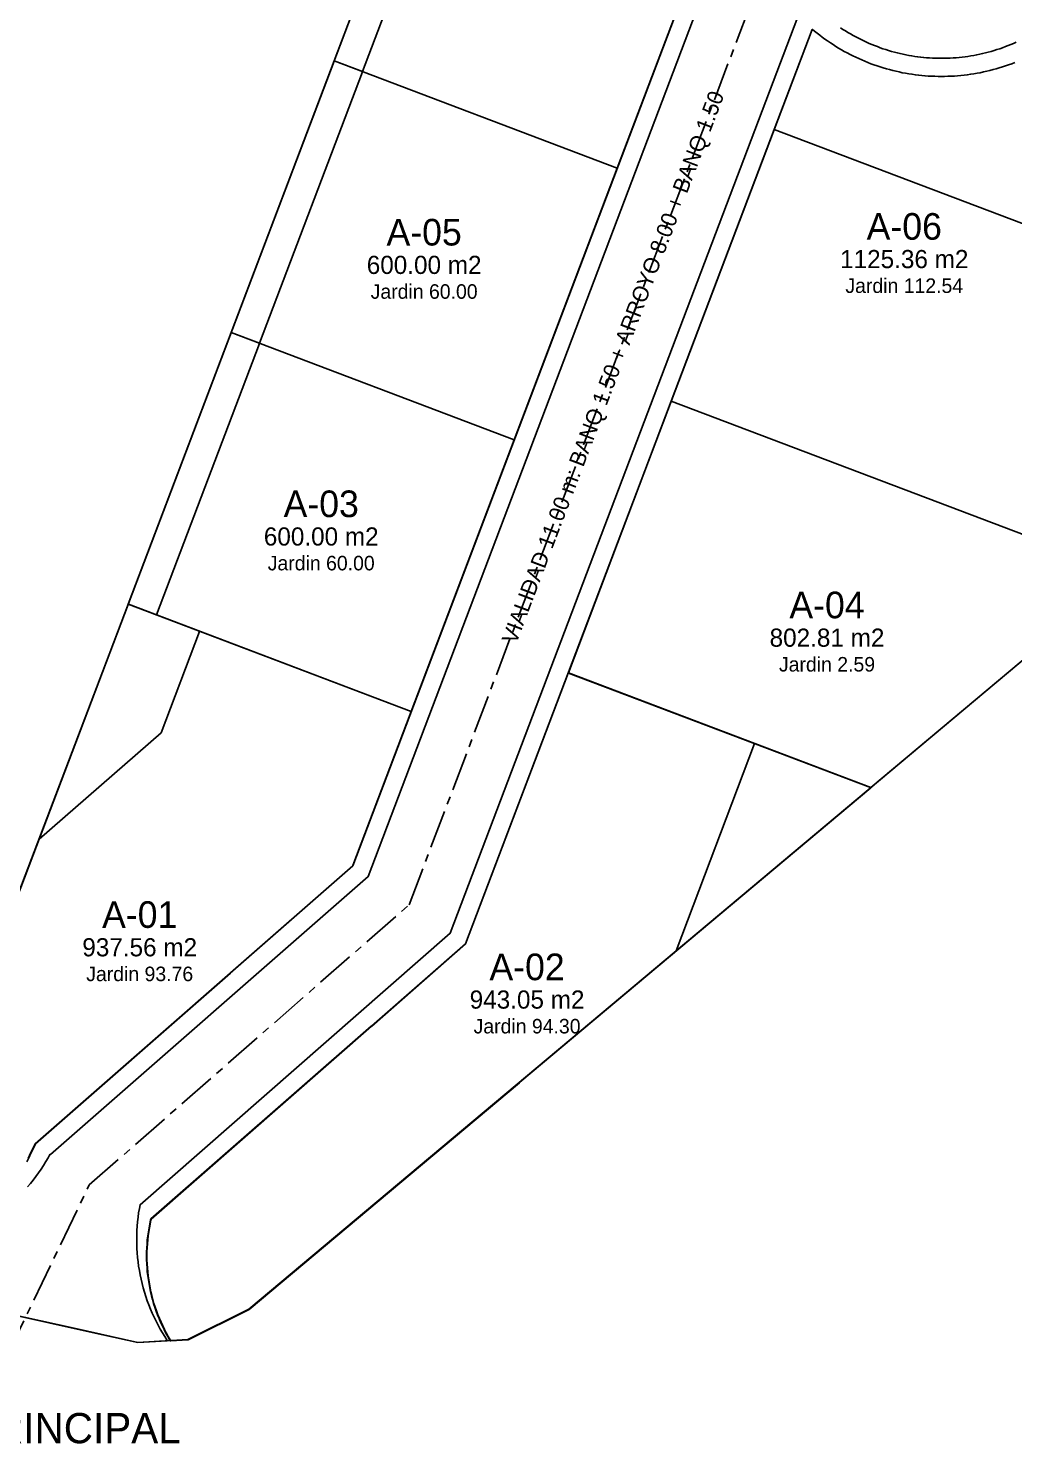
# Model space of a CAD drawing. Header units: metres. Extents: x 357848 to 358234, y 2285108 to 2285465.
# Drawn here: x 357892.3 to 357973.7, y 2285111.3 to 2285228.3 of the extents above; entities that cross this region are included whole.
import ezdxf
from ezdxf.enums import TextEntityAlignment as Align

# ---------------------------------------------------------------- set-up
doc = ezdxf.new("R2010")
doc.units = ezdxf.units.M
doc.linetypes.add('CENTER', pattern=[5.08, 3.175, -0.635, 0.635, -0.635])
for name, color, linetype in [('ACCESO', 1, 'Continuous'), ('JARDIN-DONACION-10', 3, 'Continuous'), ('LOTES', 2, 'Continuous'), ('LOTES-GRANDES', 6, 'Continuous'), ('POLIGONO', 5, 'Continuous'), ('TEXTO', 7, 'Continuous'), ('VIAL-ARROYO', 8, 'Continuous'), ('VIAL-DERECHO-VIA', 9, 'Continuous'), ('VIAL-EJE', 1, 'Continuous')]:
    doc.layers.add(name, color=color, linetype=linetype)

msp = doc.modelspace()

# ---------------------------------------------------------------- linework, layer by layer
at = {"layer": 'JARDIN-DONACION-10'}
msp.add_lwpolyline([(357928.39, 2285247.11), (357919.89, 2285224.69), (357919.89, 2285224.68), (357919.89, 2285224.68), (357919.89, 2285224.68), (357919.89, 2285224.68), (357919.89, 2285224.68), (357919.89, 2285224.68), (357919.89, 2285224.68), (357919.89, 2285224.68), (357919.89, 2285224.68), (357919.88, 2285224.68), (357919.88, 2285224.68), (357919.88, 2285224.68), (357919.88, 2285224.68), (357919.88, 2285224.68), (357919.88, 2285224.68), (357919.88, 2285224.68), (357917.56, 2285225.56), (357917.56, 2285225.56), (357917.56, 2285225.56), (357917.56, 2285225.56), (357917.56, 2285225.56), (357917.56, 2285225.56), (357917.56, 2285225.56), (357917.56, 2285225.56), (357917.55, 2285225.56), (357917.55, 2285225.56), (357917.55, 2285225.56), (357917.55, 2285225.57), (357917.55, 2285225.57), (357917.55, 2285225.57), (357917.55, 2285225.57), (357917.55, 2285225.57), (357917.55, 2285225.57), (357917.55, 2285225.57), (357926.05, 2285248)], dxfattribs=at)
for points in [[(357909.05, 2285203.11), (357909.05, 2285203.11), (357909.05, 2285203.12), (357909.05, 2285203.12), (357909.05, 2285203.12), (357909.05, 2285203.12), (357909.05, 2285203.12), (357909.05, 2285203.12), (357909.05, 2285203.12), (357909.05, 2285203.12), (357909.05, 2285203.12), (357909.05, 2285203.12), (357909.05, 2285203.12), (357909.05, 2285203.12), (357909.05, 2285203.13), (357909.05, 2285203.13), (357909.05, 2285203.13), (357917.55, 2285225.55), (357917.55, 2285225.55), (357917.55, 2285225.55), (357917.55, 2285225.56), (357917.55, 2285225.56), (357917.55, 2285225.56), (357917.55, 2285225.56), (357917.55, 2285225.56), (357917.55, 2285225.56), (357917.55, 2285225.56), (357917.55, 2285225.56), (357917.55, 2285225.56), (357917.56, 2285225.56), (357917.56, 2285225.56), (357917.56, 2285225.56), (357917.56, 2285225.56), (357917.56, 2285225.56), (357919.88, 2285224.68), (357919.88, 2285224.68), (357919.88, 2285224.68), (357919.88, 2285224.68), (357919.88, 2285224.68), (357919.88, 2285224.68), (357919.88, 2285224.68), (357919.88, 2285224.68), (357919.88, 2285224.67), (357919.88, 2285224.67), (357919.88, 2285224.67), (357919.88, 2285224.67), (357919.88, 2285224.67), (357919.88, 2285224.67), (357919.88, 2285224.67), (357919.88, 2285224.67), (357919.88, 2285224.67), (357911.39, 2285202.24), (357911.39, 2285202.24), (357911.38, 2285202.24), (357911.38, 2285202.24), (357911.38, 2285202.24), (357911.38, 2285202.24), (357911.38, 2285202.24), (357911.38, 2285202.24), (357911.38, 2285202.24), (357911.38, 2285202.24), (357911.38, 2285202.23), (357911.38, 2285202.23), (357911.38, 2285202.23), (357911.38, 2285202.23), (357911.37, 2285202.23), (357911.37, 2285202.23), (357911.37, 2285202.24), (357909.05, 2285203.11)], [(357900.55, 2285180.67), (357900.55, 2285180.67), (357900.55, 2285180.67), (357900.54, 2285180.67), (357900.54, 2285180.67), (357900.54, 2285180.67), (357900.54, 2285180.67), (357900.54, 2285180.68), (357900.54, 2285180.68), (357900.54, 2285180.68), (357900.54, 2285180.68), (357900.54, 2285180.68), (357900.54, 2285180.68), (357900.54, 2285180.68), (357900.54, 2285180.68), (357900.54, 2285180.68), (357900.54, 2285180.68), (357909.04, 2285203.11), (357909.04, 2285203.11), (357909.04, 2285203.11), (357909.04, 2285203.11), (357909.04, 2285203.11), (357909.04, 2285203.11), (357909.04, 2285203.11), (357909.04, 2285203.11), (357909.05, 2285203.11), (357909.05, 2285203.11), (357909.05, 2285203.11), (357909.05, 2285203.11), (357909.05, 2285203.11), (357909.05, 2285203.11), (357909.05, 2285203.11), (357909.05, 2285203.11), (357909.05, 2285203.11), (357911.37, 2285202.24), (357911.37, 2285202.24), (357911.37, 2285202.23), (357911.37, 2285202.23), (357911.38, 2285202.23), (357911.38, 2285202.23), (357911.38, 2285202.23), (357911.38, 2285202.23), (357911.38, 2285202.23), (357911.38, 2285202.23), (357911.38, 2285202.23), (357911.38, 2285202.23), (357911.38, 2285202.23), (357911.38, 2285202.23), (357911.38, 2285202.22), (357911.38, 2285202.22), (357911.38, 2285202.22), (357902.88, 2285179.8), (357902.88, 2285179.8), (357902.88, 2285179.8), (357902.88, 2285179.8), (357902.88, 2285179.79), (357902.88, 2285179.79), (357902.88, 2285179.79), (357902.88, 2285179.79), (357902.87, 2285179.79), (357902.87, 2285179.79), (357902.87, 2285179.79), (357902.87, 2285179.79), (357902.87, 2285179.79), (357902.87, 2285179.79), (357902.87, 2285179.79), (357902.87, 2285179.79), (357902.87, 2285179.79), (357900.55, 2285180.67)], [(357893.2, 2285161.25), (357893.2, 2285161.25), (357893.19, 2285161.25), (357893.19, 2285161.25), (357893.19, 2285161.25), (357893.19, 2285161.25), (357893.19, 2285161.25), (357893.19, 2285161.25), (357893.19, 2285161.25), (357893.19, 2285161.25), (357893.19, 2285161.25), (357893.19, 2285161.25), (357893.19, 2285161.25), (357893.18, 2285161.25), (357893.18, 2285161.25), (357893.18, 2285161.25), (357893.18, 2285161.25), (357893.18, 2285161.25), (357893.18, 2285161.25), (357893.18, 2285161.25), (357893.18, 2285161.25), (357893.18, 2285161.25), (357893.18, 2285161.26), (357893.18, 2285161.26), (357893.18, 2285161.26), (357893.18, 2285161.26), (357893.18, 2285161.26), (357893.18, 2285161.26), (357900.53, 2285180.66), (357900.53, 2285180.66), (357900.53, 2285180.66), (357900.53, 2285180.66), (357900.53, 2285180.66), (357900.53, 2285180.66), (357900.53, 2285180.66), (357900.53, 2285180.66), (357900.53, 2285180.66), (357900.54, 2285180.66), (357900.54, 2285180.66), (357900.54, 2285180.66), (357900.54, 2285180.66), (357900.54, 2285180.66), (357900.54, 2285180.67), (357900.54, 2285180.67), (357900.54, 2285180.67), (357900.54, 2285180.67), (357900.54, 2285180.67), (357900.54, 2285180.67), (357900.54, 2285180.67), (357900.55, 2285180.67), (357900.55, 2285180.67), (357900.55, 2285180.67), (357900.55, 2285180.67), (357900.55, 2285180.67), (357900.55, 2285180.67), (357900.55, 2285180.67), (357900.55, 2285180.67), (357900.55, 2285180.67), (357900.55, 2285180.67), (357900.56, 2285180.67), (357900.56, 2285180.67), (357900.56, 2285180.67), (357906.42, 2285178.45), (357906.42, 2285178.45), (357906.42, 2285178.44), (357906.42, 2285178.44), (357906.42, 2285178.44), (357906.42, 2285178.44), (357906.42, 2285178.44), (357906.42, 2285178.44), (357906.43, 2285178.44), (357906.43, 2285178.44), (357906.43, 2285178.44), (357906.43, 2285178.44), (357906.43, 2285178.44), (357906.43, 2285178.44), (357906.43, 2285178.43), (357906.43, 2285178.43), (357906.43, 2285178.43), (357903.25, 2285170.06), (357903.25, 2285170.06), (357903.25, 2285170.06), (357903.25, 2285170.06), (357903.25, 2285170.06), (357903.25, 2285170.06), (357893.2, 2285161.25)], [(357945.8, 2285152.03), (357945.79, 2285152.03), (357945.79, 2285152.03), (357945.79, 2285152.03), (357945.79, 2285152.03), (357945.79, 2285152.03), (357945.79, 2285152.03), (357945.79, 2285152.03), (357945.79, 2285152.03), (357945.79, 2285152.03), (357945.79, 2285152.03), (357945.79, 2285152.03), (357945.78, 2285152.03), (357945.78, 2285152.03), (357945.78, 2285152.03), (357945.78, 2285152.03), (357945.78, 2285152.03), (357945.78, 2285152.03), (357945.78, 2285152.03), (357945.78, 2285152.04), (357945.78, 2285152.04), (357945.78, 2285152.04), (357945.78, 2285152.04), (357945.78, 2285152.04), (357945.78, 2285152.04), (357945.78, 2285152.04), (357945.78, 2285152.04), (357945.78, 2285152.04), (357952.27, 2285169.16), (357952.27, 2285169.16), (357952.27, 2285169.16), (357952.27, 2285169.16), (357952.27, 2285169.16), (357952.27, 2285169.16), (357952.27, 2285169.17), (357952.27, 2285169.17), (357952.27, 2285169.17), (357952.28, 2285169.17), (357952.28, 2285169.17), (357952.28, 2285169.17), (357952.28, 2285169.17), (357952.28, 2285169.17), (357952.28, 2285169.17), (357952.28, 2285169.17), (357952.28, 2285169.17), (357961.85, 2285165.54), (357961.85, 2285165.54), (357961.85, 2285165.54), (357961.85, 2285165.54), (357961.85, 2285165.54), (357961.85, 2285165.54), (357961.85, 2285165.54), (357961.86, 2285165.54), (357961.86, 2285165.54), (357961.86, 2285165.54), (357961.86, 2285165.54), (357961.86, 2285165.54), (357961.86, 2285165.53), (357961.86, 2285165.53), (357961.86, 2285165.53), (357961.86, 2285165.53), (357961.86, 2285165.53), (357961.86, 2285165.53), (357961.86, 2285165.53), (357961.86, 2285165.53), (357961.86, 2285165.53), (357961.86, 2285165.53), (357961.86, 2285165.53), (357961.86, 2285165.52), (357961.86, 2285165.52), (357961.86, 2285165.52), (357961.86, 2285165.52), (357961.86, 2285165.52), (357961.86, 2285165.52), (357961.86, 2285165.52), (357961.86, 2285165.52), (357961.86, 2285165.52), (357961.86, 2285165.52), (357961.86, 2285165.51), (357961.86, 2285165.51), (357961.86, 2285165.51), (357961.86, 2285165.51), (357961.86, 2285165.51), (357961.86, 2285165.51), (357961.86, 2285165.51), (357961.86, 2285165.51), (357961.86, 2285165.51), (357961.86, 2285165.51), (357961.86, 2285165.51), (357945.8, 2285152.03)]]:
    msp.add_lwpolyline(points, close=True, dxfattribs=at)
at = {"layer": 'LOTES'}
for points in [[(357940.93, 2285216.7), (357917.55, 2285225.56), (357926.06, 2285248.01), (357949.43, 2285239.15), (357940.93, 2285216.7)], [(357932.42, 2285194.26), (357909.04, 2285203.12), (357917.55, 2285225.56), (357940.93, 2285216.7), (357932.42, 2285194.26)], [(357923.92, 2285171.82), (357900.54, 2285180.67), (357909.04, 2285203.12), (357932.42, 2285194.26), (357923.92, 2285171.82)], [(357961.88, 2285165.53), (357936.89, 2285175), (357945.39, 2285197.44), (357982.95, 2285183.21), (357961.88, 2285165.53)]]:
    msp.add_lwpolyline(points, close=True, dxfattribs=at)
at = {"layer": 'LOTES-GRANDES'}
for points in [[(358004.03, 2285200.89), (357953.89, 2285219.89), (357957.03, 2285228.17), (357957.03, 2285228.17), (357957.03, 2285228.17), (357957.03, 2285228.17), (357957.03, 2285228.17), (357957.03, 2285228.17), (357957.03, 2285228.17), (357957.03, 2285228.17), (357957.03, 2285228.17), (357957.03, 2285228.17), (357957.03, 2285228.17), (357957.04, 2285228.17), (357957.04, 2285228.17), (357957.04, 2285228.17), (357957.04, 2285228.17), (357957.04, 2285228.17), (357957.04, 2285228.17), (357957.04, 2285228.17), (357957.04, 2285228.17), (357957.04, 2285228.17), (357957.04, 2285228.17), (357957.05, 2285228.17), (357957.05, 2285228.17), (357957.05, 2285228.17), (357957.05, 2285228.17), (357957.05, 2285228.17), (357957.05, 2285228.17), (357957.05, 2285228.17), (357957.05, 2285228.17), (357957.05, 2285228.17), (357957.22, 2285228.02), (357957.22, 2285228.02), (357957.22, 2285228.02), (357957.22, 2285228.02), (357957.22, 2285228.02), (357957.44, 2285227.85), (357957.44, 2285227.85), (357957.44, 2285227.85), (357957.44, 2285227.85), (357957.44, 2285227.85), (357957.65, 2285227.69), (357957.65, 2285227.69), (357957.65, 2285227.69), (357957.65, 2285227.69), (357957.65, 2285227.69), (357957.86, 2285227.52), (357957.86, 2285227.52), (357957.86, 2285227.52), (357957.86, 2285227.52), (357957.86, 2285227.52), (357958.08, 2285227.36), (357958.08, 2285227.36), (357958.08, 2285227.36), (357958.08, 2285227.36), (357958.08, 2285227.36), (357958.3, 2285227.21), (357958.3, 2285227.21), (357958.3, 2285227.21), (357958.3, 2285227.21), (357958.3, 2285227.21), (357958.53, 2285227.06), (357958.53, 2285227.06), (357958.53, 2285227.06), (357958.53, 2285227.06), (357958.53, 2285227.06), (357958.75, 2285226.91), (357958.75, 2285226.91), (357958.75, 2285226.91), (357958.75, 2285226.91), (357958.75, 2285226.91), (357958.98, 2285226.76), (357958.98, 2285226.76), (357958.98, 2285226.76), (357958.98, 2285226.76), (357958.98, 2285226.76), (357959.21, 2285226.62), (357959.21, 2285226.62), (357959.21, 2285226.62), (357959.21, 2285226.62), (357959.21, 2285226.62), (357959.44, 2285226.49), (357959.44, 2285226.49), (357959.44, 2285226.49), (357959.44, 2285226.49), (357959.44, 2285226.49), (357959.68, 2285226.35), (357959.68, 2285226.35), (357959.68, 2285226.35), (357959.68, 2285226.35), (357959.68, 2285226.35), (357959.91, 2285226.23), (357959.91, 2285226.23), (357959.91, 2285226.23), (357959.91, 2285226.23), (357959.91, 2285226.23), (357960.15, 2285226.1), (357960.15, 2285226.1), (357960.15, 2285226.1), (357960.15, 2285226.1), (357960.15, 2285226.1), (357960.39, 2285225.98), (357960.39, 2285225.98), (357960.39, 2285225.98), (357960.39, 2285225.98), (357960.39, 2285225.98), (357960.64, 2285225.86), (357960.64, 2285225.86), (357960.64, 2285225.86), (357960.64, 2285225.86), (357960.64, 2285225.86), (357960.88, 2285225.75), (357960.88, 2285225.75), (357960.88, 2285225.75), (357960.88, 2285225.75), (357960.88, 2285225.75), (357961.13, 2285225.64), (357961.13, 2285225.64), (357961.13, 2285225.64), (357961.13, 2285225.64), (357961.13, 2285225.64), (357961.38, 2285225.53), (357961.38, 2285225.53), (357961.38, 2285225.53), (357961.38, 2285225.53), (357961.38, 2285225.53), (357961.63, 2285225.43), (357961.63, 2285225.43), (357961.63, 2285225.43), (357961.63, 2285225.43), (357961.63, 2285225.43), (357961.88, 2285225.33), (357961.88, 2285225.33), (357961.88, 2285225.33), (357961.88, 2285225.33), (357961.88, 2285225.33), (357962.13, 2285225.24), (357962.13, 2285225.24), (357962.13, 2285225.24), (357962.13, 2285225.24), (357962.13, 2285225.24), (357962.39, 2285225.15), (357962.39, 2285225.15), (357962.39, 2285225.15), (357962.39, 2285225.15), (357962.39, 2285225.15), (357962.65, 2285225.07), (357962.65, 2285225.07), (357962.65, 2285225.07), (357962.65, 2285225.07), (357962.65, 2285225.07), (357962.9, 2285224.99), (357962.9, 2285224.99), (357962.9, 2285224.99), (357962.9, 2285224.99), (357962.9, 2285224.99), (357963.16, 2285224.91), (357963.16, 2285224.91), (357963.16, 2285224.91), (357963.16, 2285224.91), (357963.16, 2285224.91), (357963.42, 2285224.84), (357963.42, 2285224.84), (357963.42, 2285224.84), (357963.42, 2285224.84), (357963.42, 2285224.84), (357963.68, 2285224.77), (357963.68, 2285224.77), (357963.68, 2285224.77), (357963.68, 2285224.77), (357963.68, 2285224.77), (357963.95, 2285224.71), (357963.95, 2285224.71), (357963.95, 2285224.71), (357963.95, 2285224.71), (357963.95, 2285224.71), (357964.21, 2285224.65), (357964.21, 2285224.65), (357964.21, 2285224.65), (357964.21, 2285224.65), (357964.21, 2285224.65), (357964.47, 2285224.59), (357964.47, 2285224.59), (357964.47, 2285224.59), (357964.47, 2285224.59), (357964.47, 2285224.59), (357964.74, 2285224.54), (357964.74, 2285224.54), (357964.74, 2285224.54), (357964.74, 2285224.54), (357964.74, 2285224.54), (357965, 2285224.5), (357965, 2285224.5), (357965, 2285224.5), (357965, 2285224.5), (357965, 2285224.5), (357965.27, 2285224.46), (357965.27, 2285224.46), (357965.27, 2285224.46), (357965.27, 2285224.46), (357965.27, 2285224.46), (357965.54, 2285224.42), (357965.54, 2285224.42), (357965.54, 2285224.42), (357965.54, 2285224.42), (357965.54, 2285224.42), (357965.81, 2285224.39), (357965.81, 2285224.39), (357965.81, 2285224.39), (357965.81, 2285224.39), (357965.81, 2285224.39), (357966.08, 2285224.36), (357966.08, 2285224.36), (357966.08, 2285224.36), (357966.08, 2285224.36), (357966.08, 2285224.36), (357966.34, 2285224.33), (357966.34, 2285224.33), (357966.34, 2285224.33), (357966.34, 2285224.33), (357966.34, 2285224.33), (357966.61, 2285224.31), (357966.61, 2285224.31), (357966.61, 2285224.31), (357966.61, 2285224.31), (357966.61, 2285224.31), (357966.88, 2285224.3), (357966.88, 2285224.3), (357966.88, 2285224.3), (357966.88, 2285224.3), (357966.88, 2285224.3), (357967.15, 2285224.29), (357967.15, 2285224.29), (357967.15, 2285224.29), (357967.15, 2285224.29), (357967.15, 2285224.29), (357967.42, 2285224.28), (357967.42, 2285224.28), (357967.42, 2285224.28), (357967.42, 2285224.28), (357967.42, 2285224.28), (357967.69, 2285224.28), (357967.69, 2285224.28), (357967.69, 2285224.28), (357967.69, 2285224.28), (357967.69, 2285224.28), (357967.96, 2285224.28), (357967.96, 2285224.28), (357967.96, 2285224.28), (357967.96, 2285224.28), (357967.96, 2285224.28), (357968.23, 2285224.29), (357968.23, 2285224.29), (357968.23, 2285224.29), (357968.23, 2285224.29), (357968.23, 2285224.29), (357968.5, 2285224.3), (357968.5, 2285224.3), (357968.5, 2285224.3), (357968.5, 2285224.3), (357968.5, 2285224.3), (357968.77, 2285224.31), (357968.77, 2285224.31), (357968.77, 2285224.31), (357968.77, 2285224.31), (357968.77, 2285224.31), (357969.04, 2285224.33), (357969.04, 2285224.33), (357969.04, 2285224.33), (357969.04, 2285224.33), (357969.04, 2285224.33), (357969.31, 2285224.36), (357969.31, 2285224.36), (357969.31, 2285224.36), (357969.31, 2285224.36), (357969.31, 2285224.36), (357969.58, 2285224.39), (357969.58, 2285224.39), (357969.58, 2285224.39), (357969.58, 2285224.39), (357969.58, 2285224.39), (357969.85, 2285224.42), (357969.85, 2285224.42), (357969.85, 2285224.42), (357969.85, 2285224.42), (357969.85, 2285224.42), (357970.11, 2285224.46), (357970.11, 2285224.46), (357970.11, 2285224.46), (357970.11, 2285224.46), (357970.11, 2285224.46), (357970.38, 2285224.5), (357970.38, 2285224.5), (357970.38, 2285224.5), (357970.38, 2285224.5), (357970.38, 2285224.5), (357970.65, 2285224.54), (357970.65, 2285224.54), (357970.65, 2285224.54), (357970.65, 2285224.54), (357970.65, 2285224.54), (357970.91, 2285224.59), (357970.91, 2285224.59), (357970.91, 2285224.59), (357970.91, 2285224.59), (357970.91, 2285224.59), (357971.18, 2285224.65), (357971.18, 2285224.65), (357971.18, 2285224.65), (357971.18, 2285224.65), (357971.18, 2285224.65), (357971.44, 2285224.71), (357971.44, 2285224.71), (357971.44, 2285224.71), (357971.44, 2285224.71), (357971.44, 2285224.71), (357971.7, 2285224.77), (357971.7, 2285224.77), (357971.7, 2285224.77), (357971.7, 2285224.77), (357971.7, 2285224.77), (357971.96, 2285224.84), (357971.96, 2285224.84), (357971.96, 2285224.84), (357971.96, 2285224.84), (357971.96, 2285224.84), (357972.22, 2285224.91), (357972.22, 2285224.91), (357972.22, 2285224.91), (357972.22, 2285224.91), (357972.22, 2285224.91), (357972.48, 2285224.99), (357972.48, 2285224.99), (357972.48, 2285224.99), (357972.48, 2285224.99), (357972.48, 2285224.99), (357972.74, 2285225.07), (357972.74, 2285225.07), (357972.74, 2285225.07), (357972.74, 2285225.07), (357972.74, 2285225.07), (357973, 2285225.15), (357973, 2285225.15), (357973, 2285225.15), (357973, 2285225.15), (357973, 2285225.15), (357973.25, 2285225.24), (357973.25, 2285225.24), (357973.25, 2285225.24), (357973.25, 2285225.24), (357973.25, 2285225.24), (357973.5, 2285225.33), (357973.5, 2285225.33), (357973.5, 2285225.33), (357973.5, 2285225.33), (357973.5, 2285225.33), (357973.76, 2285225.43)], [(357891.52, 2285156.87), (357900.53, 2285180.66), (357900.53, 2285180.66), (357900.53, 2285180.66), (357900.53, 2285180.66), (357900.54, 2285180.66), (357900.54, 2285180.66), (357900.54, 2285180.66), (357900.54, 2285180.67), (357900.54, 2285180.67), (357900.54, 2285180.67), (357900.55, 2285180.67), (357900.55, 2285180.67), (357900.55, 2285180.67), (357900.55, 2285180.67), (357900.55, 2285180.67), (357900.56, 2285180.67), (357900.56, 2285180.67), (357923.9, 2285171.82), (357923.9, 2285171.82), (357923.9, 2285171.82), (357923.9, 2285171.82), (357923.9, 2285171.82), (357923.9, 2285171.82), (357923.91, 2285171.82), (357923.91, 2285171.81), (357923.91, 2285171.81), (357923.91, 2285171.81), (357923.91, 2285171.81), (357923.91, 2285171.81), (357923.91, 2285171.8), (357923.91, 2285171.8), (357923.91, 2285171.8), (357923.91, 2285171.8), (357923.91, 2285171.8), (357919.09, 2285159.08), (357919.09, 2285159.07), (357919.09, 2285159.07), (357919.08, 2285159.07), (357919.08, 2285159.07), (357919.08, 2285159.07), (357909, 2285150.23), (357908.99, 2285150.23), (357908.99, 2285150.23), (357908.99, 2285150.23), (357908.99, 2285150.23), (357908.99, 2285150.22), (357908.99, 2285150.22), (357908.99, 2285150.22), (357908.99, 2285150.22), (357908.99, 2285150.22), (357908.99, 2285150.21), (357908.99, 2285150.21), (357908.99, 2285150.21), (357908.99, 2285150.21), (357908.99, 2285150.21), (357908.99, 2285150.2), (357908.99, 2285150.2), (357908.99, 2285150.2), (357908.99, 2285150.2), (357908.99, 2285150.2), (357908.99, 2285150.19), (357908.99, 2285150.19), (357908.99, 2285150.19), (357908.99, 2285150.19), (357908.99, 2285150.19), (357908.98, 2285150.19), (357908.98, 2285150.18), (357908.98, 2285150.18), (357908.98, 2285150.18), (357908.98, 2285150.18), (357908.98, 2285150.18), (357908.98, 2285150.18), (357908.98, 2285150.18), (357908.98, 2285150.18), (357908.98, 2285150.18), (357908.98, 2285150.18), (357908.98, 2285150.18), (357908.98, 2285150.18), (357908.98, 2285150.18), (357908.98, 2285150.18), (357908.98, 2285150.18), (357892.89, 2285136.08), (357892.88, 2285136.08), (357892.88, 2285136.08), (357892.88, 2285136.07), (357892.88, 2285136.07), (357892.42, 2285135.12), (357892.42, 2285135.12), (357892.42, 2285135.12), (357892.42, 2285135.12), (357892.42, 2285135.12), (357892.42, 2285135.12), (357892.42, 2285135.11), (357892.42, 2285135.11), (357892.42, 2285135.11), (357892.42, 2285135.11), (357892.42, 2285135.11), (357892.42, 2285135.11), (357892.42, 2285135.11), (357892.42, 2285135.11), (357892.42, 2285135.11), (357892.42, 2285135.11), (357892.42, 2285135.11), (357892.42, 2285135.11), (357892.42, 2285135.11), (357892.42, 2285135.11), (357892.42, 2285135.11), (357892.42, 2285135.11), (357892.42, 2285135.11), (357892.42, 2285135.11), (357892.42, 2285135.11), (357892.31, 2285134.89), (357892.31, 2285134.89), (357892.31, 2285134.89), (357892.31, 2285134.89), (357892.31, 2285134.89), (357892.31, 2285134.89), (357892.16, 2285134.6)]]:
    msp.add_lwpolyline(points, dxfattribs=at)
for points in [[(357982.95, 2285183.21), (357945.39, 2285197.44), (357953.89, 2285219.89), (358004.03, 2285200.89), (357982.95, 2285183.21)], [(357902.41, 2285129.87), (357902.41, 2285129.87), (357902.41, 2285129.87), (357902.41, 2285129.87), (357902.41, 2285129.87), (357902.41, 2285129.87), (357902.41, 2285129.87), (357902.41, 2285129.87), (357902.41, 2285129.87), (357902.41, 2285129.87), (357902.41, 2285129.87), (357902.41, 2285129.87), (357902.41, 2285129.87), (357902.41, 2285129.88), (357902.41, 2285129.88), (357902.41, 2285129.88), (357902.41, 2285129.88), (357902.41, 2285129.88), (357902.41, 2285129.88), (357902.41, 2285129.88), (357902.41, 2285129.88), (357902.41, 2285129.88), (357902.41, 2285129.88), (357902.41, 2285129.88), (357902.41, 2285129.88), (357902.41, 2285129.88), (357902.41, 2285129.88), (357902.41, 2285129.88), (357902.42, 2285129.88), (357902.42, 2285129.88), (357902.42, 2285129.88), (357902.42, 2285129.88), (357902.42, 2285129.88), (357902.42, 2285129.88), (357902.42, 2285129.88), (357902.42, 2285129.88), (357902.42, 2285129.88), (357902.42, 2285129.88), (357902.42, 2285129.88), (357902.42, 2285129.88), (357902.42, 2285129.88), (357902.42, 2285129.88), (357902.42, 2285129.88), (357902.42, 2285129.88), (357920.6, 2285145.81), (357920.6, 2285145.81), (357920.6, 2285145.81), (357920.6, 2285145.81), (357920.6, 2285145.81), (357920.6, 2285145.81), (357920.6, 2285145.81), (357920.6, 2285145.81), (357920.6, 2285145.81), (357920.6, 2285145.81), (357920.6, 2285145.81), (357920.6, 2285145.81), (357920.6, 2285145.82), (357920.61, 2285145.82), (357920.61, 2285145.82), (357920.61, 2285145.82), (357920.61, 2285145.82), (357920.61, 2285145.82), (357920.61, 2285145.82), (357920.62, 2285145.82), (357920.62, 2285145.82), (357920.62, 2285145.82), (357920.62, 2285145.82), (357920.62, 2285145.82), (357920.63, 2285145.82), (357920.63, 2285145.82), (357920.63, 2285145.82), (357920.63, 2285145.82), (357920.63, 2285145.82), (357920.63, 2285145.82), (357920.63, 2285145.82), (357920.64, 2285145.82), (357920.64, 2285145.82), (357920.64, 2285145.82), (357920.64, 2285145.82), (357920.64, 2285145.82), (357920.64, 2285145.82), (357920.65, 2285145.82), (357920.65, 2285145.82), (357920.65, 2285145.82), (357920.65, 2285145.82), (357920.65, 2285145.82), (357920.66, 2285145.82), (357920.66, 2285145.82), (357928.4, 2285152.6), (357928.4, 2285152.6), (357928.4, 2285152.61), (357928.4, 2285152.61), (357928.4, 2285152.61), (357928.4, 2285152.61), (357936.88, 2285174.98), (357936.88, 2285174.98), (357936.88, 2285174.99), (357936.88, 2285174.99), (357936.88, 2285174.99), (357936.88, 2285174.99), (357936.89, 2285174.99), (357936.89, 2285174.99), (357936.89, 2285174.99), (357936.89, 2285174.99), (357936.89, 2285174.99), (357936.89, 2285175), (357936.9, 2285175), (357936.9, 2285175), (357936.9, 2285175), (357936.9, 2285174.99), (357936.9, 2285174.99), (357961.85, 2285165.54), (357961.85, 2285165.54), (357961.85, 2285165.54), (357961.86, 2285165.54), (357961.86, 2285165.54), (357961.86, 2285165.54), (357961.86, 2285165.53), (357961.86, 2285165.53), (357961.86, 2285165.53), (357961.86, 2285165.53), (357961.86, 2285165.53), (357961.86, 2285165.52), (357961.86, 2285165.52), (357961.86, 2285165.52), (357961.86, 2285165.52), (357961.86, 2285165.52), (357961.86, 2285165.52), (357961.86, 2285165.51), (357961.86, 2285165.51), (357961.86, 2285165.51), (357961.86, 2285165.51), (357961.86, 2285165.51), (357932.87, 2285141.19), (357932.87, 2285141.18), (357932.87, 2285141.18), (357932.86, 2285141.18), (357932.86, 2285141.18), (357932.86, 2285141.18), (357932.86, 2285141.18), (357932.86, 2285141.17), (357932.86, 2285141.17), (357932.86, 2285141.17), (357932.86, 2285141.17), (357932.86, 2285141.17), (357932.86, 2285141.17), (357932.86, 2285141.16), (357932.86, 2285141.16), (357932.86, 2285141.16), (357932.86, 2285141.16), (357932.86, 2285141.16), (357932.86, 2285141.15), (357932.86, 2285141.15), (357932.86, 2285141.15), (357932.86, 2285141.15), (357932.86, 2285141.15), (357932.86, 2285141.14), (357932.86, 2285141.14), (357932.86, 2285141.14), (357932.86, 2285141.14), (357932.85, 2285141.14), (357932.85, 2285141.14), (357932.85, 2285141.13), (357932.85, 2285141.13), (357932.85, 2285141.13), (357932.85, 2285141.13), (357932.85, 2285141.13), (357932.85, 2285141.13), (357932.85, 2285141.13), (357932.85, 2285141.13), (357932.85, 2285141.13), (357932.85, 2285141.13), (357932.85, 2285141.13), (357932.85, 2285141.13), (357932.85, 2285141.13), (357910.53, 2285122.4), (357910.53, 2285122.4), (357910.53, 2285122.4), (357910.53, 2285122.4), (357910.53, 2285122.4), (357910.53, 2285122.4), (357910.53, 2285122.4), (357910.53, 2285122.4), (357910.53, 2285122.4), (357910.53, 2285122.4), (357910.53, 2285122.4), (357910.52, 2285122.4), (357910.52, 2285122.4), (357910.52, 2285122.4), (357910.52, 2285122.4), (357910.52, 2285122.4), (357910.52, 2285122.4), (357910.52, 2285122.4), (357910.52, 2285122.4), (357910.52, 2285122.4), (357910.52, 2285122.4), (357910.52, 2285122.4), (357910.52, 2285122.4), (357910.52, 2285122.4), (357910.52, 2285122.4), (357910.52, 2285122.4), (357910.52, 2285122.4), (357910.52, 2285122.4), (357910.52, 2285122.4), (357910.52, 2285122.4), (357910.52, 2285122.4), (357910.52, 2285122.4), (357905.48, 2285119.89), (357905.48, 2285119.89), (357905.48, 2285119.89), (357905.48, 2285119.89), (357905.48, 2285119.89), (357905.48, 2285119.89), (357905.48, 2285119.89), (357905.48, 2285119.89), (357905.48, 2285119.89), (357905.47, 2285119.89), (357905.47, 2285119.89), (357905.47, 2285119.89), (357905.47, 2285119.89), (357905.47, 2285119.89), (357905.47, 2285119.89), (357905.47, 2285119.89), (357905.47, 2285119.89), (357905.47, 2285119.89), (357905.47, 2285119.89), (357905.47, 2285119.89), (357905.47, 2285119.89), (357905.47, 2285119.89), (357905.47, 2285119.89), (357905.47, 2285119.89), (357905.47, 2285119.89), (357905.47, 2285119.89), (357905.46, 2285119.89), (357905.46, 2285119.89), (357905.46, 2285119.89), (357905.46, 2285119.89), (357905.46, 2285119.89), (357905.46, 2285119.89), (357905.46, 2285119.89), (357905.46, 2285119.89), (357904.05, 2285119.81), (357904.05, 2285119.81), (357904.05, 2285119.81), (357904.05, 2285119.81), (357904.05, 2285119.81), (357904.05, 2285119.81), (357904.05, 2285119.81), (357904.05, 2285119.81), (357904.04, 2285119.81), (357904.04, 2285119.81), (357904.04, 2285119.81), (357904.04, 2285119.81), (357904.04, 2285119.81), (357904.04, 2285119.81), (357904.04, 2285119.81), (357904.04, 2285119.81), (357904.04, 2285119.81), (357904.04, 2285119.81), (357904.04, 2285119.81), (357904.04, 2285119.81), (357904.04, 2285119.81), (357904.03, 2285119.81), (357904.03, 2285119.81), (357904.03, 2285119.81), (357904.03, 2285119.81), (357904.03, 2285119.81), (357904.03, 2285119.81), (357904.02, 2285119.81), (357904.02, 2285119.82), (357904.02, 2285119.82), (357904.02, 2285119.82), (357904.02, 2285119.82), (357904.02, 2285119.82), (357904.01, 2285119.82), (357904.01, 2285119.82), (357904.01, 2285119.83), (357904.01, 2285119.83), (357904.01, 2285119.83), (357904.01, 2285119.83), (357904.01, 2285119.83), (357904.01, 2285119.83), (357904.01, 2285119.84), (357904.01, 2285119.84), (357904.01, 2285119.84), (357904, 2285119.84), (357904, 2285119.84), (357903.98, 2285119.87), (357903.98, 2285119.87), (357903.98, 2285119.87), (357903.98, 2285119.87), (357903.98, 2285119.87), (357903.98, 2285119.87), (357903.82, 2285120.16), (357903.82, 2285120.16), (357903.82, 2285120.16), (357903.82, 2285120.16), (357903.82, 2285120.16), (357903.82, 2285120.16), (357903.66, 2285120.45), (357903.66, 2285120.45), (357903.66, 2285120.45), (357903.66, 2285120.45), (357903.66, 2285120.45), (357903.66, 2285120.45), (357903.5, 2285120.75), (357903.5, 2285120.75), (357903.5, 2285120.75), (357903.5, 2285120.75), (357903.5, 2285120.75), (357903.5, 2285120.75), (357903.36, 2285121.04), (357903.36, 2285121.04), (357903.36, 2285121.04), (357903.36, 2285121.04), (357903.36, 2285121.05), (357903.36, 2285121.05), (357903.22, 2285121.35), (357903.22, 2285121.35), (357903.22, 2285121.35), (357903.22, 2285121.35), (357903.22, 2285121.35), (357903.22, 2285121.35), (357903.09, 2285121.65), (357903.09, 2285121.65), (357903.09, 2285121.65), (357903.09, 2285121.65), (357903.09, 2285121.65), (357903.09, 2285121.65), (357902.97, 2285121.96), (357902.97, 2285121.96), (357902.97, 2285121.96), (357902.97, 2285121.96), (357902.97, 2285121.96), (357902.97, 2285121.96), (357902.85, 2285122.27), (357902.85, 2285122.27), (357902.85, 2285122.27), (357902.85, 2285122.27), (357902.85, 2285122.27), (357902.85, 2285122.27), (357902.74, 2285122.59), (357902.74, 2285122.59), (357902.74, 2285122.59), (357902.74, 2285122.59), (357902.74, 2285122.59), (357902.74, 2285122.59), (357902.64, 2285122.9), (357902.64, 2285122.9), (357902.64, 2285122.9), (357902.64, 2285122.9), (357902.64, 2285122.9), (357902.64, 2285122.9), (357902.55, 2285123.22), (357902.55, 2285123.22), (357902.55, 2285123.22), (357902.55, 2285123.22), (357902.55, 2285123.22), (357902.55, 2285123.22), (357902.46, 2285123.54), (357902.46, 2285123.54), (357902.46, 2285123.54), (357902.46, 2285123.54), (357902.46, 2285123.54), (357902.46, 2285123.54), (357902.39, 2285123.86), (357902.39, 2285123.86), (357902.39, 2285123.87), (357902.39, 2285123.87), (357902.39, 2285123.87), (357902.39, 2285123.87), (357902.32, 2285124.19), (357902.32, 2285124.19), (357902.32, 2285124.19), (357902.32, 2285124.19), (357902.32, 2285124.19), (357902.32, 2285124.19), (357902.26, 2285124.52), (357902.26, 2285124.52), (357902.26, 2285124.52), (357902.26, 2285124.52), (357902.26, 2285124.52), (357902.26, 2285124.52), (357902.21, 2285124.84), (357902.21, 2285124.84), (357902.21, 2285124.84), (357902.21, 2285124.84), (357902.21, 2285124.84), (357902.21, 2285124.84), (357902.16, 2285125.17), (357902.16, 2285125.17), (357902.16, 2285125.17), (357902.16, 2285125.17), (357902.16, 2285125.17), (357902.16, 2285125.17), (357902.12, 2285125.5), (357902.12, 2285125.5), (357902.12, 2285125.5), (357902.12, 2285125.5), (357902.12, 2285125.5), (357902.12, 2285125.5), (357902.1, 2285125.83), (357902.1, 2285125.83), (357902.1, 2285125.83), (357902.1, 2285125.83), (357902.1, 2285125.83), (357902.1, 2285125.83), (357902.08, 2285126.17), (357902.08, 2285126.17), (357902.08, 2285126.17), (357902.08, 2285126.17), (357902.08, 2285126.17), (357902.08, 2285126.17), (357902.06, 2285126.5), (357902.06, 2285126.5), (357902.06, 2285126.5), (357902.06, 2285126.5), (357902.06, 2285126.5), (357902.06, 2285126.5), (357902.06, 2285126.83), (357902.06, 2285126.83), (357902.06, 2285126.83), (357902.06, 2285126.83), (357902.06, 2285126.83), (357902.06, 2285126.83), (357902.06, 2285127.16), (357902.06, 2285127.16), (357902.06, 2285127.16), (357902.06, 2285127.16), (357902.06, 2285127.16), (357902.06, 2285127.16), (357902.08, 2285127.49), (357902.08, 2285127.49), (357902.08, 2285127.49), (357902.08, 2285127.49), (357902.08, 2285127.49), (357902.08, 2285127.49), (357902.1, 2285127.82), (357902.1, 2285127.82), (357902.1, 2285127.82), (357902.1, 2285127.83), (357902.1, 2285127.83), (357902.1, 2285127.83), (357902.12, 2285128.16), (357902.12, 2285128.16), (357902.12, 2285128.16), (357902.12, 2285128.16), (357902.12, 2285128.16), (357902.12, 2285128.16), (357902.16, 2285128.49), (357902.16, 2285128.49), (357902.16, 2285128.49), (357902.16, 2285128.49), (357902.16, 2285128.49), (357902.16, 2285128.49), (357902.21, 2285128.81), (357902.21, 2285128.81), (357902.21, 2285128.81), (357902.21, 2285128.82), (357902.21, 2285128.82), (357902.21, 2285128.82), (357902.26, 2285129.14), (357902.26, 2285129.14), (357902.26, 2285129.14), (357902.26, 2285129.14), (357902.26, 2285129.14), (357902.26, 2285129.14), (357902.32, 2285129.47), (357902.32, 2285129.47), (357902.32, 2285129.47), (357902.32, 2285129.47), (357902.32, 2285129.47), (357902.32, 2285129.47), (357902.39, 2285129.79), (357902.39, 2285129.79), (357902.39, 2285129.79), (357902.39, 2285129.79), (357902.39, 2285129.79), (357902.39, 2285129.79), (357902.4, 2285129.86), (357902.4, 2285129.86), (357902.4, 2285129.86), (357902.4, 2285129.86), (357902.4, 2285129.86), (357902.4, 2285129.86), (357902.4, 2285129.86), (357902.4, 2285129.86), (357902.4, 2285129.86), (357902.4, 2285129.86), (357902.4, 2285129.86), (357902.4, 2285129.86), (357902.4, 2285129.86), (357902.4, 2285129.86), (357902.4, 2285129.86), (357902.4, 2285129.87), (357902.4, 2285129.87), (357902.4, 2285129.87), (357902.41, 2285129.87)]]:
    msp.add_lwpolyline(points, close=True, dxfattribs=at)
at = {"layer": 'POLIGONO'}
msp.add_lwpolyline([(357879.27, 2285124.57), (357941.62, 2285289.07), (358060.31, 2285262.57), (358062.26, 2285261.77), (358063.93, 2285260.34), (358065.12, 2285258.56), (358065.64, 2285256.29), (358065.51, 2285254.15), (358063.95, 2285251.17), (357910.51, 2285122.42), (357905.46, 2285119.92), (357901.33, 2285119.68), (357879.27, 2285124.57)], close=True, dxfattribs=at)
at = {"layer": 'VIAL-ARROYO'}
for points in [[(357892.23, 2285132.53), (357892.47, 2285132.81), (357892.47, 2285132.81), (357892.7, 2285133.1), (357892.7, 2285133.1), (357892.92, 2285133.39), (357892.92, 2285133.39), (357893.14, 2285133.69), (357893.14, 2285133.69), (357893.35, 2285133.99), (357893.35, 2285133.99), (357893.55, 2285134.3), (357893.55, 2285134.3), (357893.74, 2285134.62), (357893.74, 2285134.62), (357893.93, 2285134.93), (357893.93, 2285134.93), (357894.08, 2285135.21), (357894.08, 2285135.21), (357894.08, 2285135.21), (357894.08, 2285135.21), (357894.08, 2285135.21), (357894.08, 2285135.21), (357894.08, 2285135.21), (357894.08, 2285135.21), (357894.09, 2285135.21), (357894.09, 2285135.21), (357894.09, 2285135.21), (357894.09, 2285135.21), (357894.09, 2285135.21), (357894.09, 2285135.21), (357894.09, 2285135.21), (357894.09, 2285135.21), (357894.09, 2285135.21), (357894.09, 2285135.21), (357894.09, 2285135.21), (357894.1, 2285135.21), (357894.1, 2285135.21), (357894.1, 2285135.21), (357894.1, 2285135.21), (357894.1, 2285135.21), (357894.1, 2285135.21), (357894.1, 2285135.21), (357894.1, 2285135.21), (357894.1, 2285135.2), (357894.1, 2285135.2), (357894.1, 2285135.2), (357894.1, 2285135.2), (357894.1, 2285135.2), (357894.1, 2285135.2), (357894.1, 2285135.2), (357894.1, 2285135.2), (357894.1, 2285135.2), (357894.1, 2285135.2), (357894.11, 2285135.2), (357894.11, 2285135.2), (357894.11, 2285135.2), (357894.11, 2285135.2), (357894.11, 2285135.2), (357894.11, 2285135.2), (357894.11, 2285135.2), (357894.11, 2285135.2), (357894.11, 2285135.2), (357894.11, 2285135.2), (357894.11, 2285135.2), (357920.35, 2285158.19), (357920.35, 2285158.19), (357920.36, 2285158.19), (357920.36, 2285158.19), (357920.36, 2285158.19), (357920.36, 2285158.19), (357953.67, 2285246.09)], [(357956.44, 2285230.84), (357927.13, 2285153.49), (357927.13, 2285153.49), (357927.13, 2285153.49), (357927.13, 2285153.49), (357927.13, 2285153.49), (357927.13, 2285153.49), (357901.52, 2285131.05), (357901.52, 2285131.05), (357901.52, 2285131.05), (357901.52, 2285131.05), (357901.52, 2285131.05), (357901.52, 2285131.05), (357901.52, 2285131.05), (357901.52, 2285131.05), (357901.46, 2285130.75), (357901.46, 2285130.75), (357901.4, 2285130.38), (357901.4, 2285130.38), (357901.35, 2285130.02), (357901.35, 2285130.02), (357901.31, 2285129.65), (357901.31, 2285129.65), (357901.28, 2285129.29), (357901.28, 2285129.29), (357901.26, 2285128.92), (357901.26, 2285128.92), (357901.24, 2285128.55), (357901.24, 2285128.55), (357901.24, 2285128.18), (357901.24, 2285128.18), (357901.24, 2285127.81), (357901.24, 2285127.81), (357901.26, 2285127.45), (357901.26, 2285127.45), (357901.28, 2285127.08), (357901.28, 2285127.08), (357901.31, 2285126.71), (357901.31, 2285126.71), (357901.35, 2285126.35), (357901.35, 2285126.35), (357901.4, 2285125.98), (357901.4, 2285125.98), (357901.46, 2285125.62), (357901.46, 2285125.62), (357901.53, 2285125.26), (357901.53, 2285125.26), (357901.6, 2285124.9), (357901.6, 2285124.9), (357901.69, 2285124.54), (357901.69, 2285124.54), (357901.78, 2285124.18), (357901.78, 2285124.18), (357901.89, 2285123.83), (357901.89, 2285123.83), (357902, 2285123.48), (357902, 2285123.48), (357902.12, 2285123.13), (357902.12, 2285123.13), (357902.24, 2285122.78), (357902.24, 2285122.78), (357902.38, 2285122.44), (357902.38, 2285122.44), (357902.53, 2285122.1), (357902.53, 2285122.1), (357902.68, 2285121.77), (357902.68, 2285121.77), (357902.84, 2285121.44), (357902.84, 2285121.44), (357903.01, 2285121.11), (357903.01, 2285121.11), (357903.19, 2285120.79), (357903.19, 2285120.79), (357903.37, 2285120.47), (357903.37, 2285120.47), (357903.57, 2285120.16), (357903.57, 2285120.16), (357903.77, 2285119.85), (357903.77, 2285119.85), (357903.77, 2285119.84), (357903.78, 2285119.84), (357903.78, 2285119.84), (357903.78, 2285119.84), (357903.78, 2285119.83), (357903.78, 2285119.83), (357903.78, 2285119.83), (357903.78, 2285119.83), (357903.78, 2285119.83), (357903.78, 2285119.83), (357903.78, 2285119.83), (357903.78, 2285119.83), (357903.77, 2285119.83), (357903.77, 2285119.83), (357903.77, 2285119.83), (357903.77, 2285119.82), (357903.77, 2285119.82), (357903.77, 2285119.82), (357903.77, 2285119.82), (357903.77, 2285119.82), (357903.77, 2285119.82), (357903.77, 2285119.82), (357903.77, 2285119.82), (357901.33, 2285119.68), (357901.33, 2285119.68), (357901.33, 2285119.68), (357901.33, 2285119.68), (357896.07, 2285120.85), (357890.56, 2285122.07)], [(357973.88, 2285227.11), (357973.66, 2285227.01), (357973.66, 2285227.01), (357973.43, 2285226.92), (357973.43, 2285226.92), (357973.21, 2285226.83), (357973.21, 2285226.83), (357972.98, 2285226.74), (357972.98, 2285226.74), (357972.75, 2285226.65), (357972.75, 2285226.65), (357972.51, 2285226.57), (357972.51, 2285226.57), (357972.28, 2285226.5), (357972.28, 2285226.5), (357972.05, 2285226.42), (357972.05, 2285226.42), (357971.81, 2285226.35), (357971.81, 2285226.35), (357971.57, 2285226.29), (357971.57, 2285226.29), (357971.34, 2285226.23), (357971.34, 2285226.23), (357971.1, 2285226.17), (357971.1, 2285226.17), (357970.86, 2285226.11), (357970.86, 2285226.11), (357970.62, 2285226.07), (357970.62, 2285226.07), (357970.38, 2285226.02), (357970.38, 2285226.02), (357970.14, 2285225.98), (357970.14, 2285225.98), (357969.89, 2285225.94), (357969.89, 2285225.94), (357969.65, 2285225.91), (357969.65, 2285225.91), (357969.41, 2285225.88), (357969.41, 2285225.88), (357969.16, 2285225.85), (357969.16, 2285225.85), (357968.92, 2285225.83), (357968.92, 2285225.83), (357968.67, 2285225.81), (357968.67, 2285225.81), (357968.43, 2285225.79), (357968.43, 2285225.79), (357968.18, 2285225.78), (357968.18, 2285225.78), (357967.94, 2285225.78), (357967.94, 2285225.78), (357967.69, 2285225.78), (357967.69, 2285225.78), (357967.45, 2285225.78), (357967.45, 2285225.78), (357967.2, 2285225.78), (357967.2, 2285225.78), (357966.96, 2285225.79), (357966.96, 2285225.79), (357966.71, 2285225.81), (357966.71, 2285225.81), (357966.47, 2285225.83), (357966.47, 2285225.83), (357966.22, 2285225.85), (357966.22, 2285225.85), (357965.98, 2285225.88), (357965.98, 2285225.88), (357965.73, 2285225.91), (357965.73, 2285225.91), (357965.49, 2285225.94), (357965.49, 2285225.94), (357965.25, 2285225.98), (357965.25, 2285225.98), (357965.01, 2285226.02), (357965.01, 2285226.02), (357964.77, 2285226.07), (357964.77, 2285226.07), (357964.53, 2285226.11), (357964.53, 2285226.11), (357964.29, 2285226.17), (357964.29, 2285226.17), (357964.05, 2285226.23), (357964.05, 2285226.23), (357963.81, 2285226.29), (357963.81, 2285226.29), (357963.57, 2285226.35), (357963.57, 2285226.35), (357963.34, 2285226.42), (357963.34, 2285226.42), (357963.1, 2285226.5), (357963.1, 2285226.5), (357962.87, 2285226.57), (357962.87, 2285226.57), (357962.64, 2285226.65), (357962.64, 2285226.65), (357962.41, 2285226.74), (357962.41, 2285226.74), (357962.18, 2285226.83), (357962.18, 2285226.83), (357961.95, 2285226.92), (357961.95, 2285226.92), (357961.73, 2285227.01), (357961.73, 2285227.01), (357961.5, 2285227.11), (357961.5, 2285227.11), (357961.28, 2285227.22), (357961.28, 2285227.22), (357961.06, 2285227.32), (357961.06, 2285227.32), (357960.84, 2285227.43), (357960.84, 2285227.43), (357960.62, 2285227.55), (357960.62, 2285227.55), (357960.41, 2285227.67), (357960.41, 2285227.67), (357960.19, 2285227.79), (357960.19, 2285227.79), (357959.98, 2285227.91), (357959.98, 2285227.91), (357959.77, 2285228.04), (357959.77, 2285228.04), (357959.56, 2285228.17), (357959.56, 2285228.17), (357959.36, 2285228.3)]]:
    msp.add_lwpolyline(points, dxfattribs=at)
at = {"layer": 'VIAL-DERECHO-VIA'}
for points in [[(357892.28, 2285134.91), (357892.39, 2285135.12), (357892.39, 2285135.12), (357892.39, 2285135.13), (357892.39, 2285135.13), (357892.39, 2285135.13), (357892.39, 2285135.13), (357892.39, 2285135.13), (357892.86, 2285136.09), (357892.86, 2285136.09), (357892.86, 2285136.09), (357892.86, 2285136.09), (357892.86, 2285136.1), (357919.08, 2285159.07), (357919.08, 2285159.07), (357919.09, 2285159.07), (357919.09, 2285159.07), (357919.09, 2285159.07), (357919.09, 2285159.07), (357952.26, 2285246.62)], [(357973.76, 2285225.43), (357973.5, 2285225.33), (357973.5, 2285225.33), (357973.25, 2285225.24), (357973.25, 2285225.24), (357973, 2285225.15), (357973, 2285225.15), (357972.74, 2285225.07), (357972.74, 2285225.07), (357972.48, 2285224.99), (357972.48, 2285224.99), (357972.22, 2285224.91), (357972.22, 2285224.91), (357971.96, 2285224.84), (357971.96, 2285224.84), (357971.7, 2285224.77), (357971.7, 2285224.77), (357971.44, 2285224.71), (357971.44, 2285224.71), (357971.18, 2285224.65), (357971.18, 2285224.65), (357970.91, 2285224.59), (357970.91, 2285224.59), (357970.65, 2285224.54), (357970.65, 2285224.54), (357970.38, 2285224.5), (357970.38, 2285224.5), (357970.11, 2285224.46), (357970.11, 2285224.46), (357969.85, 2285224.42), (357969.85, 2285224.42), (357969.58, 2285224.39), (357969.58, 2285224.39), (357969.31, 2285224.36), (357969.31, 2285224.36), (357969.04, 2285224.33), (357969.04, 2285224.33), (357968.77, 2285224.31), (357968.77, 2285224.31), (357968.5, 2285224.3), (357968.5, 2285224.3), (357968.23, 2285224.29), (357968.23, 2285224.29), (357967.96, 2285224.28), (357967.96, 2285224.28), (357967.69, 2285224.28), (357967.69, 2285224.28), (357967.42, 2285224.28), (357967.42, 2285224.28), (357967.15, 2285224.29), (357967.15, 2285224.29), (357966.88, 2285224.3), (357966.88, 2285224.3), (357966.61, 2285224.31), (357966.61, 2285224.31), (357966.34, 2285224.33), (357966.34, 2285224.33), (357966.08, 2285224.36), (357966.08, 2285224.36), (357965.81, 2285224.39), (357965.81, 2285224.39), (357965.54, 2285224.42), (357965.54, 2285224.42), (357965.27, 2285224.46), (357965.27, 2285224.46), (357965, 2285224.5), (357965, 2285224.5), (357964.74, 2285224.54), (357964.74, 2285224.54), (357964.47, 2285224.59), (357964.47, 2285224.59), (357964.21, 2285224.65), (357964.21, 2285224.65), (357963.95, 2285224.71), (357963.95, 2285224.71), (357963.68, 2285224.77), (357963.68, 2285224.77), (357963.42, 2285224.84), (357963.42, 2285224.84), (357963.16, 2285224.91), (357963.16, 2285224.91), (357962.9, 2285224.99), (357962.9, 2285224.99), (357962.65, 2285225.07), (357962.65, 2285225.07), (357962.39, 2285225.15), (357962.39, 2285225.15), (357962.13, 2285225.24), (357962.13, 2285225.24), (357961.88, 2285225.33), (357961.88, 2285225.33), (357961.63, 2285225.43), (357961.63, 2285225.43), (357961.38, 2285225.53), (357961.38, 2285225.53), (357961.13, 2285225.64), (357961.13, 2285225.64), (357960.88, 2285225.75), (357960.88, 2285225.75), (357960.64, 2285225.86), (357960.64, 2285225.86), (357960.39, 2285225.98), (357960.39, 2285225.98), (357960.15, 2285226.1), (357960.15, 2285226.1), (357959.91, 2285226.23), (357959.91, 2285226.23), (357959.68, 2285226.35), (357959.68, 2285226.35), (357959.44, 2285226.49), (357959.44, 2285226.49), (357959.21, 2285226.62), (357959.21, 2285226.62), (357958.98, 2285226.76), (357958.98, 2285226.76), (357958.75, 2285226.91), (357958.75, 2285226.91), (357958.53, 2285227.06), (357958.53, 2285227.06), (357958.3, 2285227.21), (357958.3, 2285227.21), (357958.08, 2285227.36), (357958.08, 2285227.36), (357957.86, 2285227.52), (357957.86, 2285227.52), (357957.65, 2285227.69), (357957.65, 2285227.69), (357957.44, 2285227.85), (357957.44, 2285227.85), (357957.22, 2285228.02), (357957.22, 2285228.02), (357957.05, 2285228.17), (357957.05, 2285228.17), (357957.05, 2285228.17), (357957.05, 2285228.17), (357957.04, 2285228.17), (357957.04, 2285228.17), (357957.04, 2285228.17), (357957.04, 2285228.17), (357957.04, 2285228.17), (357957.04, 2285228.17), (357957.04, 2285228.17), (357957.04, 2285228.17), (357957.04, 2285228.17), (357957.04, 2285228.17), (357957.03, 2285228.17), (357957.03, 2285228.17), (357957.03, 2285228.17), (357957.03, 2285228.17), (357957.03, 2285228.17), (357957.03, 2285228.17), (357928.4, 2285152.61), (357928.4, 2285152.61), (357928.4, 2285152.61), (357928.4, 2285152.61), (357928.4, 2285152.61), (357928.4, 2285152.61), (357902.44, 2285129.86), (357902.44, 2285129.86), (357902.44, 2285129.86), (357902.43, 2285129.86), (357902.43, 2285129.86), (357902.43, 2285129.86), (357902.43, 2285129.86), (357902.42, 2285129.79), (357902.42, 2285129.79), (357902.35, 2285129.46), (357902.35, 2285129.46), (357902.29, 2285129.14), (357902.29, 2285129.14), (357902.24, 2285128.81), (357902.24, 2285128.81), (357902.19, 2285128.48), (357902.19, 2285128.48), (357902.15, 2285128.15), (357902.15, 2285128.15), (357902.13, 2285127.82), (357902.13, 2285127.82), (357902.11, 2285127.49), (357902.11, 2285127.49), (357902.09, 2285127.16), (357902.09, 2285127.16), (357902.09, 2285126.83), (357902.09, 2285126.83), (357902.09, 2285126.5), (357902.09, 2285126.5), (357902.11, 2285126.17), (357902.11, 2285126.17), (357902.13, 2285125.84), (357902.13, 2285125.84), (357902.15, 2285125.51), (357902.15, 2285125.51), (357902.19, 2285125.18), (357902.19, 2285125.18), (357902.24, 2285124.85), (357902.24, 2285124.85), (357902.29, 2285124.52), (357902.29, 2285124.52), (357902.35, 2285124.2), (357902.35, 2285124.2), (357902.42, 2285123.87), (357902.42, 2285123.87), (357902.49, 2285123.55), (357902.49, 2285123.55), (357902.58, 2285123.23), (357902.58, 2285123.23), (357902.67, 2285122.91), (357902.67, 2285122.91), (357902.77, 2285122.6), (357902.77, 2285122.6), (357902.88, 2285122.28), (357902.88, 2285122.28), (357902.99, 2285121.97), (357902.99, 2285121.97), (357903.12, 2285121.66), (357903.12, 2285121.66), (357903.25, 2285121.36), (357903.25, 2285121.36), (357903.39, 2285121.06), (357903.39, 2285121.06), (357903.53, 2285120.76), (357903.53, 2285120.76), (357903.68, 2285120.47), (357903.68, 2285120.47), (357903.84, 2285120.18), (357903.84, 2285120.18), (357904.01, 2285119.89), (357904.01, 2285119.89), (357904.03, 2285119.85), (357904.03, 2285119.85), (357904.03, 2285119.85), (357904.03, 2285119.85), (357904.03, 2285119.85), (357904.03, 2285119.85), (357904.03, 2285119.85), (357904.03, 2285119.85), (357904.03, 2285119.84), (357904.03, 2285119.84), (357904.03, 2285119.84), (357904.03, 2285119.84), (357904.03, 2285119.84), (357904.03, 2285119.84), (357904.03, 2285119.84), (357904.03, 2285119.84), (357904.03, 2285119.84), (357904.03, 2285119.84), (357904.03, 2285119.84), (357904.03, 2285119.84), (357904.03, 2285119.84), (357904.03, 2285119.84), (357901.33, 2285119.68), (357901.33, 2285119.68), (357901.33, 2285119.68), (357901.33, 2285119.68), (357897.57, 2285120.51), (357886.54, 2285122.96)]]:
    msp.add_lwpolyline(points, dxfattribs=at)
at = {"layer": 'VIAL-EJE', "linetype": 'CENTER'}
msp.add_lwpolyline([(357890.55, 2285118.6), (357897.33, 2285132.7), (357923.74, 2285155.84), (357957.41, 2285244.67)], dxfattribs=at)

# ---------------------------------------------------------------- texts
at = {"layer": 'ACCESO'}
msp.add_text('ACCESO A - DESDE AV. PRINCIPAL', height=2.5, dxfattribs=at).set_placement((357876.55, 2285112.6), align=Align.MIDDLE_CENTER)
at = {"layer": 'TEXTO'}
msp.add_text('VIALIDAD 11.00 m: BANQ 1.50 + ARROYO 8.00 + BANQ 1.50', height=1.3, rotation=69.25, dxfattribs=at).set_placement((357940.57, 2285200.26), align=Align.MIDDLE_CENTER)
for s, height, p in [('A-05', 2.2, (357924.98, 2285211.41)), ('A-06', 2.2, (357964.63, 2285211.89)), ('1125.36 m2', 1.5, (357964.63, 2285209.19)), ('600.00 m2', 1.5, (357924.98, 2285208.71)), ('Jardin 112.54', 1.2, (357964.63, 2285206.99)), ('Jardin 60.00', 1.2, (357924.98, 2285206.51)), ('A-03', 2.2, (357916.48, 2285188.97)), ('600.00 m2', 1.5, (357916.48, 2285186.27)), ('Jardin 60.00', 1.2, (357916.48, 2285184.07)), ('A-04', 2.2, (357958.25, 2285180.61)), ('802.81 m2', 1.5, (357958.25, 2285177.91)), ('Jardin 2.59', 1.2, (357958.25, 2285175.71)), ('A-01', 2.2, (357901.49, 2285155.03)), ('937.56 m2', 1.5, (357901.49, 2285152.33)), ('A-02', 2.2, (357933.48, 2285150.71)), ('Jardin 93.76', 1.2, (357901.49, 2285150.13)), ('943.05 m2', 1.5, (357933.48, 2285148.01)), ('Jardin 94.30', 1.2, (357933.48, 2285145.81))]:
    msp.add_text(s, height=height, dxfattribs=at).set_placement(p, align=Align.MIDDLE_CENTER)

doc.saveas('drawing.dxf')
